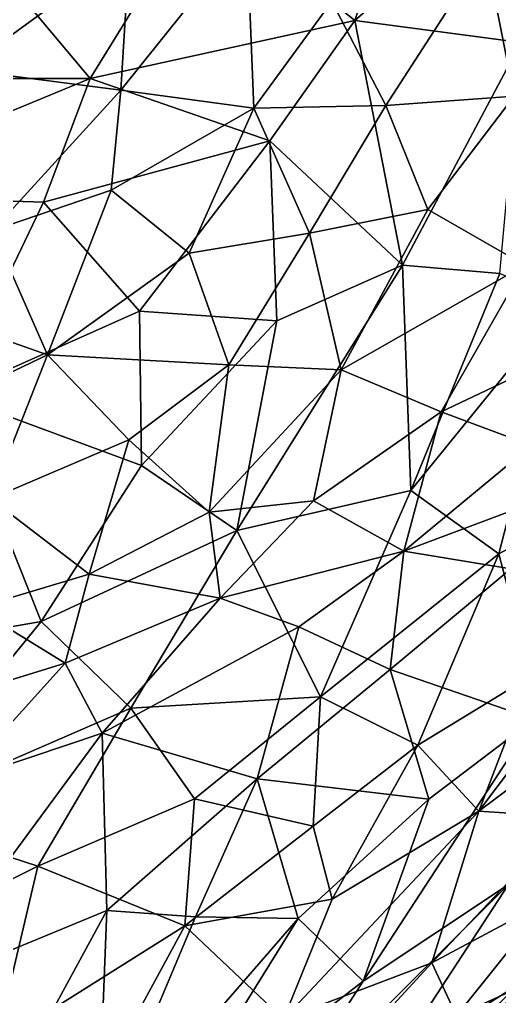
# Model space of a CAD drawing. Header units: metres. Extents: x -887 to 648, y -818 to 707.
# Drawn here: x 237.1 to 364.6, y -653.4 to -394.1 of the extents above; entities that cross this region are included whole.
import ezdxf

# ---------------------------------------------------------------- set-up
doc = ezdxf.new("R2010")
doc.units = ezdxf.units.M

msp = doc.modelspace()

# ---------------------------------------------------------------- linework, layer by layer
at = {"layer": '10k-small'}
for points in [[(326.22, -394.35, 678.06), (379.78, -347.55, 659.56), (339.99, -351.96, 680.11)], [(370.25, -400.19, 650.82), (379.78, -347.55, 659.56), (326.22, -394.35, 678.06)], [(222.25, -407.46, -630.75), (209.22, -366.21, -654.09), (251.46, -351.78, -648.46)], [(222.25, -407.46, -630.75), (251.46, -351.78, -648.46), (266.35, -375.29, -632.15)], [(326.22, -394.35, 678.06), (339.99, -351.96, 680.11), (285.65, -361.5, 703.21)], [(255.89, -409.76, 704.26), (285.65, -361.5, 703.21), (222.99, -370.48, 724.17)], [(255.89, -409.76, 704.26), (326.22, -394.35, 678.06), (285.65, -361.5, 703.21)], [(255.89, -409.76, 704.26), (222.99, -370.48, 724.17), (167.71, -409.75, 732.98)], [(299.33, -417.64, -592.23), (264.03, -412.86, -612.39), (297.54, -371.09, -619.98)], [(264.03, -412.86, -612.39), (266.35, -375.29, -632.15), (297.54, -371.09, -619.98)], [(299.33, -417.64, -592.23), (297.54, -371.09, -619.98), (320.11, -389.32, -597.14)], [(264.03, -412.86, -612.39), (222.25, -407.46, -630.75), (266.35, -375.29, -632.15)], [(334.38, -416.93, -569.74), (320.11, -389.32, -597.14), (360.89, -375.95, -575.89)], [(334.38, -416.93, -569.74), (360.89, -375.95, -575.89), (368.55, -414.39, -544.61)], [(368.55, -414.39, -544.61), (360.89, -375.95, -575.89), (390.43, -380.68, -547.09)], [(299.33, -417.64, -592.23), (320.11, -389.32, -597.14), (334.38, -416.93, -569.74)], [(303.61, -426.25, 678.7), (326.22, -394.35, 678.06), (255.89, -409.76, 704.26)], [(338.86, -459.27, 647.8), (326.22, -394.35, 678.06), (303.61, -426.25, 678.7)], [(338.86, -459.27, 647.8), (370.25, -400.19, 650.82), (326.22, -394.35, 678.06)], [(364.74, -461.46, 629.84), (370.25, -400.19, 650.82), (338.86, -459.27, 647.8)], [(181.39, -440.53, 719.94), (255.89, -409.76, 704.26), (167.71, -409.75, 732.98)], [(243.48, -442.54, 698.44), (255.89, -409.76, 704.26), (181.39, -440.53, 719.94)], [(229.93, -450.05, -601.66), (222.25, -407.46, -630.75), (264.03, -412.86, -612.39)], [(243.48, -442.54, 698.44), (303.61, -426.25, 678.7), (255.89, -409.76, 704.26)], [(229.93, -450.05, -601.66), (264.03, -412.86, -612.39), (261.49, -439.34, -596.05)], [(261.49, -439.34, -596.05), (264.03, -412.86, -612.39), (299.33, -417.64, -592.23)], [(345.54, -444.46, -539.61), (334.38, -416.93, -569.74), (368.55, -414.39, -544.61)], [(371.35, -459.3, -502), (345.54, -444.46, -539.61), (368.55, -414.39, -544.61)], [(314.12, -450.82, -557.58), (299.33, -417.64, -592.23), (334.38, -416.93, -569.74)], [(314.12, -450.82, -557.58), (334.38, -416.93, -569.74), (345.54, -444.46, -539.61)], [(282.22, -456.05, -572.97), (261.49, -439.34, -596.05), (299.33, -417.64, -592.23)], [(282.22, -456.05, -572.97), (299.33, -417.64, -592.23), (314.12, -450.82, -557.58)], [(269, -471.51, 677.02), (303.61, -426.25, 678.7), (243.48, -442.54, 698.44)], [(305.44, -474.06, 659.03), (303.61, -426.25, 678.7), (269, -471.51, 677.02)], [(305.44, -474.06, 659.03), (338.86, -459.27, 647.8), (303.61, -426.25, 678.7)], [(218.89, -493.78, 687.04), (243.48, -442.54, 698.44), (181.39, -440.53, 719.94)], [(244.59, -483.12, -569.03), (229.93, -450.05, -601.66), (261.49, -439.34, -596.05)], [(244.59, -483.12, -569.03), (261.49, -439.34, -596.05), (282.22, -456.05, -572.97)], [(218.89, -493.78, 687.04), (269, -471.51, 677.02), (243.48, -442.54, 698.44)], [(322.58, -487.03, -516.85), (314.12, -450.82, -557.58), (345.54, -444.46, -539.61)], [(371.35, -459.3, -502), (322.58, -487.03, -516.85), (345.54, -444.46, -539.61)], [(244.59, -483.12, -569.03), (198.04, -466.74, -599.52), (229.93, -450.05, -601.66)], [(292.76, -485.72, -539.79), (282.22, -456.05, -572.97), (314.12, -450.82, -557.58)], [(322.58, -487.03, -516.85), (292.76, -485.72, -539.79), (314.12, -450.82, -557.58)], [(292.76, -485.72, -539.79), (244.59, -483.12, -569.03), (282.22, -456.05, -572.97)], [(294.83, -529.74, 637.33), (341.09, -519.1, 616.12), (338.86, -459.27, 647.8)], [(294.83, -529.74, 637.33), (338.86, -459.27, 647.8), (305.44, -474.06, 659.03)], [(371.35, -459.3, -502), (349.16, -498.2, -477.96), (322.58, -487.03, -516.85)], [(341.09, -519.1, 616.12), (364.74, -461.46, 629.84), (338.86, -459.27, 647.8)], [(341.09, -519.1, 616.12), (381.68, -469.12, 613.38), (364.74, -461.46, 629.84)], [(386.97, -480.28, -457.52), (349.16, -498.2, -477.96), (371.35, -459.3, -502)], [(201.11, -503.92, -565.9), (198.04, -466.74, -599.52), (244.59, -483.12, -569.03)], [(364.46, -535.89, 588.02), (381.68, -469.12, 613.38), (341.09, -519.1, 616.12)], [(364.46, -535.89, 588.02), (400.11, -516.9, 567.43), (381.68, -469.12, 613.38)], [(269.49, -512.48, 657.82), (269, -471.51, 677.02), (218.89, -493.78, 687.04)], [(269.49, -512.48, 657.82), (305.44, -474.06, 659.03), (269, -471.51, 677.02)], [(294.83, -529.74, 637.33), (305.44, -474.06, 659.03), (269.49, -512.48, 657.82)], [(386.97, -480.28, -457.52), (373.09, -507.16, -433.1), (349.16, -498.2, -477.96)], [(229.47, -521.29, -537.09), (201.11, -503.92, -565.9), (244.59, -483.12, -569.03)], [(266.14, -505.62, -535.15), (229.47, -521.29, -537.09), (244.59, -483.12, -569.03)], [(266.14, -505.62, -535.15), (244.59, -483.12, -569.03), (292.76, -485.72, -539.79)], [(292.76, -485.72, -539.79), (287.52, -524.88, -497.84), (266.14, -505.62, -535.15)], [(322.58, -487.03, -516.85), (287.52, -524.88, -497.84), (292.76, -485.72, -539.79)], [(322.58, -487.03, -516.85), (315.18, -521.82, -478.16), (287.52, -524.88, -497.84)], [(349.16, -498.2, -477.96), (315.18, -521.82, -478.16), (322.58, -487.03, -516.85)], [(205.96, -560.38, 657.69), (242.87, -553.89, 647.39), (218.89, -493.78, 687.04)], [(242.87, -553.89, 647.39), (269.49, -512.48, 657.82), (218.89, -493.78, 687.04)], [(349.16, -498.2, -477.96), (339.22, -535.18, -427.6), (315.18, -521.82, -478.16)], [(373.09, -507.16, -433.1), (339.22, -535.18, -427.6), (349.16, -498.2, -477.96)], [(266.14, -505.62, -535.15), (255.66, -541.29, -497.53), (229.47, -521.29, -537.09)], [(287.52, -524.88, -497.84), (255.66, -541.29, -497.53), (266.14, -505.62, -535.15)], [(392.33, -515.27, -387.17), (339.22, -535.18, -427.6), (373.09, -507.16, -433.1)], [(242.87, -553.89, 647.39), (294.83, -529.74, 637.33), (269.49, -512.48, 657.82)], [(392.33, -515.27, -387.17), (367.64, -539.88, -373.28), (339.22, -535.18, -427.6)], [(372.91, -568.42, 554.57), (400.11, -516.9, 567.43), (364.46, -535.89, 588.02)], [(255.66, -541.29, -497.53), (225.44, -550.31, -501.98), (229.47, -521.29, -537.09)], [(317.08, -573.88, 597.26), (341.09, -519.1, 616.12), (294.83, -529.74, 637.33)], [(317.08, -573.88, 597.26), (364.46, -535.89, 588.02), (341.09, -519.1, 616.12)], [(315.18, -521.82, -478.16), (290.41, -547.65, -459.36), (287.52, -524.88, -497.84)], [(339.22, -535.18, -427.6), (290.41, -547.65, -459.36), (315.18, -521.82, -478.16)], [(290.41, -547.65, -459.36), (255.66, -541.29, -497.53), (287.52, -524.88, -497.84)], [(266.7, -576.88, 623.32), (294.83, -529.74, 637.33), (242.87, -553.89, 647.39)], [(266.7, -576.88, 623.32), (317.08, -573.88, 597.26), (294.83, -529.74, 637.33)], [(339.22, -535.18, -427.6), (311.3, -555.27, -419.67), (290.41, -547.65, -459.36)], [(339.22, -535.18, -427.6), (335.57, -566.62, -355.61), (311.3, -555.27, -419.67)], [(342.92, -586.73, 567.97), (364.46, -535.89, 588.02), (317.08, -573.88, 597.26)], [(367.64, -539.88, -373.28), (335.57, -566.62, -355.61), (339.22, -535.18, -427.6)], [(342.92, -586.73, 567.97), (372.91, -568.42, 554.57), (364.46, -535.89, 588.02)], [(255.66, -541.29, -497.53), (249.24, -564.93, -463.07), (225.44, -550.31, -501.98)], [(290.41, -547.65, -459.36), (249.24, -564.93, -463.07), (255.66, -541.29, -497.53)], [(373.85, -579.8, -251.96), (335.57, -566.62, -355.61), (367.64, -539.88, -373.28)], [(290.41, -547.65, -459.36), (259.12, -583.52, -412.88), (249.24, -564.93, -463.07)], [(311.3, -555.27, -419.67), (259.12, -583.52, -412.88), (290.41, -547.65, -459.36)], [(400.71, -548.98, 540.77), (359.16, -604.26, 535.53), (396.33, -576.32, 519.4)], [(372.91, -568.42, 554.57), (359.16, -604.26, 535.53), (400.71, -548.98, 540.77)], [(249.24, -564.93, -463.07), (209.94, -577.06, -468.13), (225.44, -550.31, -501.98)], [(200.81, -605.48, 632.79), (266.7, -576.88, 623.32), (242.87, -553.89, 647.39)], [(200.81, -605.48, 632.79), (242.87, -553.89, 647.39), (205.96, -560.38, 657.69)], [(311.3, -555.27, -419.67), (300.25, -595.65, -328.81), (259.12, -583.52, -412.88)], [(335.57, -566.62, -355.61), (300.25, -595.65, -328.81), (311.3, -555.27, -419.67)], [(249.24, -564.93, -463.07), (220.82, -596.37, -420.6), (209.94, -577.06, -468.13)], [(259.12, -583.52, -412.88), (220.82, -596.37, -420.6), (249.24, -564.93, -463.07)], [(345.87, -601.05, -242.26), (300.25, -595.65, -328.81), (335.57, -566.62, -355.61)], [(373.85, -579.8, -251.96), (345.87, -601.05, -242.26), (335.57, -566.62, -355.61)], [(342.92, -586.73, 567.97), (359.16, -604.26, 535.53), (372.91, -568.42, 554.57)], [(283.57, -600.99, 598.04), (317.08, -573.88, 597.26), (266.7, -576.88, 623.32)], [(315.08, -608.23, 571.56), (317.08, -573.88, 597.26), (283.57, -600.99, 598.04)], [(315.08, -608.23, 571.56), (342.92, -586.73, 567.97), (317.08, -573.88, 597.26)], [(242.03, -618.8, 606.02), (266.7, -576.88, 623.32), (200.81, -605.48, 632.79)], [(242.03, -618.8, 606.02), (283.57, -600.99, 598.04), (266.7, -576.88, 623.32)], [(359.16, -604.26, 535.53), (383.36, -605.79, 502.63), (396.33, -576.32, 519.4)], [(373.85, -579.8, -251.96), (328.36, -649.38, -142.45), (345.87, -601.05, -242.26)], [(373.85, -579.8, -251.96), (367.03, -623.68, -142.17), (328.36, -649.38, -142.45)], [(260.31, -630.64, -286.63), (208.65, -651.91, -290.61), (259.12, -583.52, -412.88)], [(259.12, -583.52, -412.88), (208.65, -651.91, -290.61), (220.82, -596.37, -420.6)], [(300.25, -595.65, -328.81), (260.31, -630.64, -286.63), (259.12, -583.52, -412.88)], [(320.21, -627.61, 548.73), (342.92, -586.73, 567.97), (315.08, -608.23, 571.56)], [(320.21, -627.61, 548.73), (359.16, -604.26, 535.53), (342.92, -586.73, 567.97)], [(300.25, -595.65, -328.81), (283.83, -632.26, -252.9), (260.31, -630.64, -286.63)], [(311.18, -632.76, -211.83), (283.83, -632.26, -252.9), (300.25, -595.65, -328.81)], [(345.87, -601.05, -242.26), (311.18, -632.76, -211.83), (300.25, -595.65, -328.81)], [(281.02, -634.66, 571.32), (283.57, -600.99, 598.04), (242.03, -618.8, 606.02)], [(281.02, -634.66, 571.32), (315.08, -608.23, 571.56), (283.57, -600.99, 598.04)], [(345.87, -601.05, -242.26), (328.36, -649.38, -142.45), (311.18, -632.76, -211.83)], [(359.16, -604.26, 535.53), (307.22, -659.43, 525.34), (346.62, -644.46, 500.57)], [(359.16, -604.26, 535.53), (320.21, -627.61, 548.73), (307.22, -659.43, 525.34)], [(359.16, -604.26, 535.53), (346.62, -644.46, 500.57), (383.36, -605.79, 502.63)], [(189.59, -645, 608.27), (242.03, -618.8, 606.02), (200.81, -605.48, 632.79)], [(383.36, -605.79, 502.63), (346.62, -644.46, 500.57), (377.78, -627.84, 479.57)], [(281.02, -634.66, 571.32), (320.21, -627.61, 548.73), (315.08, -608.23, 571.56)], [(230.77, -666.26, 570.89), (242.03, -618.8, 606.02), (189.59, -645, 608.27)], [(230.77, -666.26, 570.89), (281.02, -634.66, 571.32), (242.03, -618.8, 606.02)], [(367.03, -623.68, -142.17), (335.53, -671.83, -60.42), (304.82, -685.83, -80.13)], [(367.03, -623.68, -142.17), (304.82, -685.83, -80.13), (328.36, -649.38, -142.45)], [(369.45, -650.32, -48.28), (335.53, -671.83, -60.42), (367.03, -623.68, -142.17)], [(320.21, -627.61, 548.73), (281.02, -634.66, 571.32), (307.22, -659.43, 525.34)], [(377.78, -627.84, 479.57), (346.62, -644.46, 500.57), (353.19, -658.59, 468.16)], [(381.57, -645.77, 440.53), (377.78, -627.84, 479.57), (353.19, -658.59, 468.16)], [(260.31, -630.64, -286.63), (223.1, -698.83, -162.04), (208.65, -651.91, -290.61)], [(260.31, -630.64, -286.63), (257.88, -694.11, -131.7), (223.1, -698.83, -162.04)], [(283.83, -632.26, -252.9), (257.88, -694.11, -131.7), (260.31, -630.64, -286.63)], [(311.18, -632.76, -211.83), (257.88, -694.11, -131.7), (283.83, -632.26, -252.9)], [(311.18, -632.76, -211.83), (275.12, -690.71, -116.62), (257.88, -694.11, -131.7)], [(328.36, -649.38, -142.45), (275.12, -690.71, -116.62), (311.18, -632.76, -211.83)], [(259.04, -675.12, 544.96), (281.02, -634.66, 571.32), (230.77, -666.26, 570.89)], [(307.22, -659.43, 525.34), (281.02, -634.66, 571.32), (259.04, -675.12, 544.96)], [(346.62, -644.46, 500.57), (307.22, -659.43, 525.34), (304.97, -689.79, 483.48)], [(353.19, -658.59, 468.16), (346.62, -644.46, 500.57), (304.97, -689.79, 483.48)], [(381.57, -645.77, 440.53), (353.19, -658.59, 468.16), (342.83, -689.53, 421.88)], [(383.61, -655.45, 411.06), (381.57, -645.77, 440.53), (342.83, -689.53, 421.88)], [(416.93, -647.93, 174.68), (358.67, -701.36, 175.7), (354.18, -701.42, 142)], [(416.93, -647.93, 174.68), (354.18, -701.42, 142), (381.71, -675.78, 131.5)], [(416.93, -647.93, 174.68), (377.15, -687.79, 249.44), (357.01, -704.85, 206.64)], [(416.93, -647.93, 174.68), (357.01, -704.85, 206.64), (358.67, -701.36, 175.7)], [(328.36, -649.38, -142.45), (304.82, -685.83, -80.13), (275.12, -690.71, -116.62)], [(369.45, -650.32, -48.28), (316.4, -703.53, 4.98), (335.53, -671.83, -60.42)], [(369.45, -650.32, -48.28), (346.52, -686.21, 23.38), (316.4, -703.53, 4.98)], [(379.53, -657.94, 16.84), (346.52, -686.21, 23.38), (369.45, -650.32, -48.28)]]:
    msp.add_3dface(points, dxfattribs=at)

doc.saveas('drawing.dxf')
